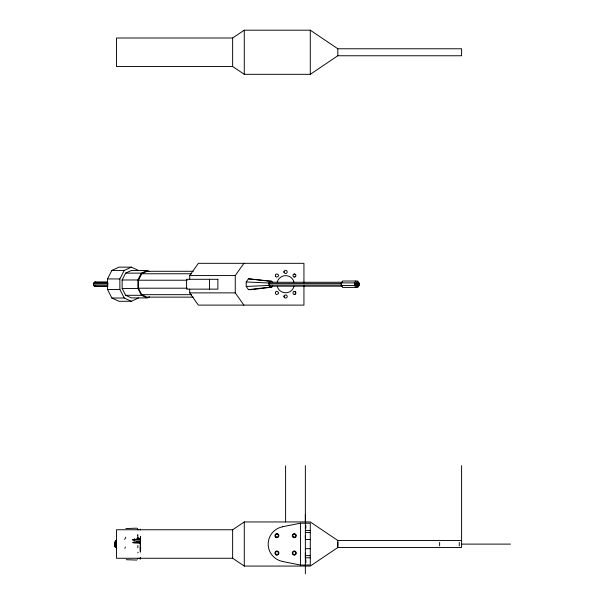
<?xml version="1.0" encoding="UTF-8"?>
<svg xmlns="http://www.w3.org/2000/svg" width="604" height="604" viewBox="0 0 604 604"><rect width="100%" height="100%" fill="white"/><g stroke="black" fill="none" stroke-linecap="round" stroke-linejoin="round"><path stroke-width="0.91" d="M114.624 545.586L114.624 546.59L114.624 543.706M114.624 544.295C114.632 549.044 114.632 538.798 114.632 542.921M115.16 546.182L115.379 542.241M115.379 545.382L115.394 547.609L115.568 545.646M116.504 544.544L116.504 546.854M116.504 548.017L116.504 541.38M116.504 540.806L116.504 540.029L116.504 541.697M140.211 549.376L140.211 547.058M140.407 539.161L140.407 537.152M305.36 573.8L305.36 565.321M305.367 555.227L305.367 552.992M305.367 538.149L305.367 535.544M305.36 521.969L305.36 514.434M459.282 542.43L459.282 545.873M114.632 543.57L114.632 545.352M115.379 541.199L115.379 540.716M116.255 542.377L116.247 547.685L116.247 546.771M137.818 537.998L138.135 537.522L137.765 538.662L137.825 534.729L137.569 535.069M115.379 546.137L115.19 541.931M115.394 546.869L115.394 547.609L115.56 546.024M137.848 547.737L137.855 545.51M140.392 539.002L140.4 537.651M115.19 542.098C115.198 541.056 115.183 547.216 115.19 546.152M116.255 541.176L116.255 540.716M140.219 559.327L140.46 557.99M337.81 546.167L337.817 542.128M140.385 558.383L140.4 557.613M439.614 545.812L439.636 542.377M116.255 540.595L116.497 547.466L116.504 543.109M140.302 544.438L140.415 552.207M140.219 558.149L140.241 557.764L140.339 558.141M140.241 551.414L140.4 548.742M137.855 529.957L137.946 529.278L137.327 529.104M140.589 538.172L140.581 536.261M284.106 271.339C283.382 273.068 286.017 274.375 286.96 272.759A1.601 1.601 0 0 0 286.96 271.083C286.024 269.467 283.367 270.781 284.106 272.495M284.106 295.93C283.382 297.651 286.017 298.957 286.96 297.349A1.601 1.601 0 0 0 286.96 295.666C286.024 294.05 283.367 295.371 284.106 297.085M133.71 542.4L140.219 542.301L140.392 541.818M124.711 539.5L125.745 537.115M277.251 282.098C278.331 277.364 283.82 274.397 288.38 276.073A8.441 8.441 0 0 1 291.928 278.384A8.743 8.743 0 0 1 293.944 282.098M124.862 548.356L125.368 546.998M137.81 552.924L138.135 552.169M107.806 286.462L94.994 286.462L93.492 284.907L94.065 282.393L94.994 281.962L107.806 281.962M138.437 298.021L131.34 301.275L118.965 301.275L111.883 298.021L107.497 289.49L107.497 278.942L111.883 270.411L118.965 267.149L131.34 267.149L138.437 270.411M131.34 301.275L124.25 298.021L119.871 289.49L119.871 278.942L124.25 270.411L131.34 267.149M193.204 297.138L147.119 297.138L141.751 294.669L138.429 288.206L138.429 280.218L141.751 273.755L147.119 271.287L193.204 271.287M149.565 296.798L147.119 297.915L131.34 297.915L125.655 295.296L122.129 288.448L122.129 279.977L125.655 273.129L131.34 270.509L147.119 270.509L149.565 271.634M147.119 297.915L141.434 295.296L137.908 288.448L137.908 279.977L141.434 273.129L147.119 270.509M358.119 285.564L358.844 284.461L358.119 285.564L357.326 285.564L356.76 284.771L357.326 282.861L358.119 282.861L358.844 283.971L358.119 282.861M140.211 529.066L140.415 529.957M140.211 542.777L132.699 542.679C132.85 540.942 146.311 542.611 136.98 542.037M358.595 284.801L358.006 284.461L358.595 283.623M189.716 279.199L189.716 275.56L198.361 263.314L303.94 263.314L303.94 282.823M243.91 305.111L235.258 292.872L235.258 275.56L243.91 263.314M272.578 286.009L271.762 287.164L251.626 289.626L248.448 289.626L246.213 286.455L246.213 281.97L248.448 278.806L271.762 281.26L272.578 282.415M271.762 287.164L270.033 287.164L268.81 285.435L268.81 282.989L270.033 281.26L271.762 281.26M132.774 539.968L140.211 539.161L132.525 539.553L132.774 539.968L140.211 540.112L140.46 541.992M341.313 282.891L342.634 281.019L357.719 281.019L359.04 282.891L359.04 285.541L357.719 287.413L342.634 287.413L341.313 285.541L341.313 282.891L354.525 282.891L355.847 281.019M342.294 286.183L270.32 286.183L269.505 285.028L269.505 283.397L270.32 282.249L342.294 282.249M137.327 559.198L137.999 558.413M295.643 276.36C292.14 279.599 292.132 271.438 295.643 274.677A1.601 1.601 0 0 1 295.643 276.36L294.729 277.055M295.643 293.748C292.132 296.987 292.14 288.825 295.643 292.064A1.601 1.601 0 0 1 295.643 293.748L294.729 294.442M357.326 285.564L358.248 284.801M355.575 283.223L356.783 282.227L357.719 282.227L358.935 283.223L358.935 285.209L357.719 286.198L356.783 286.198L355.575 285.209L355.575 283.223L356.503 283.223L357.719 282.227M356.783 286.198L358.006 285.209L358.935 285.209M310.282 74.322L337.817 55.757L461.592 55.757L461.592 48.773L337.817 48.773L310.282 30.2L244.28 30.2L232.638 38.007L116.504 38.007L116.504 66.516L232.638 66.516L244.28 74.322L310.282 74.322L310.282 30.2M461.592 465.631L461.592 547.503L337.817 547.503L310.282 566.069L244.28 566.069L232.638 558.262L116.504 558.262L116.504 529.753L232.638 529.753L244.28 521.947L310.282 521.947L337.817 540.52L461.592 540.52M94.994 286.462L95.93 286.032M358.006 284.461L356.76 284.771M125.874 528.583L136.746 528.16M282.687 526.696L300.445 523.215L310.282 523.215L310.282 565.019L300.445 565.019L282.687 561.531M248.448 289.626L270.033 287.164M246.213 286.455L268.81 285.435M111.883 270.411L124.25 270.411M125.655 273.129L141.434 273.129M141.751 273.755L191.596 273.755M189.716 275.56L235.258 275.56M107.497 278.942L119.871 278.942M122.129 279.977L137.908 279.977M138.429 280.218L187.331 280.218M94.065 282.393L107.822 282.393M358.935 283.223L358.006 283.223L356.783 282.227M269.505 283.397L341.252 283.397M93.492 283.518L108.131 283.518M93.492 284.907L108.131 284.907M269.505 285.028L341.252 285.028M355.575 285.209L356.503 285.209L357.719 286.198M341.313 285.541L354.525 285.541L355.847 287.413M94.065 286.032L107.822 286.032M138.429 288.206L187.331 288.206M122.129 288.448L137.908 288.448M107.497 289.49L119.871 289.49M189.716 289.225L189.716 292.872L235.258 292.872M141.751 294.669L191.596 294.669M125.655 295.296L141.434 295.296M111.883 298.021L124.25 298.021M305.367 530.425L310.282 530.425M305.367 532.577L310.282 532.577M305.367 539.531L310.282 539.531M461.592 544.113L510.508 544.113M305.367 548.704L310.282 548.704M310.282 555.65L305.367 555.65L305.367 557.809L310.282 557.809M137.131 541.622L140.188 541.66M133.703 542.807L140.37 542.988L140.407 550.863M126.206 559.697L136.678 560.067M246.213 281.97L268.81 282.989M248.448 278.806L270.033 281.26M356.76 283.654L358.006 283.971M94.994 281.962L95.93 282.393M294.729 273.982L295.643 274.677M294.729 291.37L295.643 292.064M358.248 283.623L357.326 282.861M189.716 292.872L198.361 305.111L303.94 305.111L303.94 285.609M137.334 528.749L137.833 529.519M140.581 540.421L140.747 540.814M277.251 286.326C278.331 291.068 283.82 294.027 288.38 292.351A8.441 8.441 0 0 0 291.928 290.041A8.743 8.743 0 0 0 293.944 286.326M275.416 276.096L275.416 274.941A1.601 1.601 0 0 1 276.753 273.929L278.255 274.677A1.601 1.601 0 0 1 278.255 276.36L276.753 277.115A1.601 1.601 0 0 1 275.409 276.096M140.596 546.794L140.732 548.402M115.568 544.378L115.56 540.746M134.511 538.67L134.556 540.278M116.497 540.693L116.255 541.78M139.864 541.811L139.871 543.653M114.632 543.955L114.624 542.445L114.624 543.487M358.67 283.654L358.67 284.771M356.503 283.223L356.503 285.209M354.525 282.891L354.525 285.541M337.817 48.773L337.817 55.757M337.817 540.52L337.817 547.503M305.858 525.571L305.858 528.236M305.858 559.999L305.858 562.656M305.367 465.631L305.367 521.69M305.367 523.215L305.367 565.019M300.445 523.215L300.445 565.019M294.284 533.679L294.284 534.147M294.284 537.19L294.284 537.658M294.284 551.059L294.284 551.535M294.284 554.57L294.284 555.046M285.594 465.873L285.594 521.939M276.904 533.679L276.904 534.147M276.904 537.19L276.904 537.658M276.904 551.059L276.904 551.535M276.904 554.57L276.904 555.046M244.28 30.2L244.28 74.322M244.28 521.947L244.28 566.069M232.638 38.007L232.638 66.516M232.638 529.753L232.638 558.262M209.528 279.297L209.528 289.135M282.702 561.456A17.614 17.614 0 0 1 282.702 526.779M461.592 543.993C461.569 545.941 461.562 542.724 461.592 543.993M275.416 292.328L275.416 293.484A1.601 1.601 0 0 0 276.753 294.495L278.255 293.748A1.601 1.601 0 0 0 278.255 292.064L276.753 291.317A1.601 1.601 0 0 0 275.409 292.336M138.188 538.979L136.723 538.995L140.203 538.979L138.188 538.979M217.878 279.297L186.576 279.297L186.576 289.135L217.878 289.135L217.878 279.297M293.491 536.941A1.502 1.502 0 0 0 295.786 535.725A1.502 1.502 0 0 0 293.582 534.344A1.502 1.502 0 0 0 293.491 536.941M293.227 537.356A1.993 1.993 0 0 0 296.277 535.74A1.993 1.993 0 0 0 293.355 533.906A1.993 1.993 0 0 0 293.227 537.356M293.491 554.329A1.502 1.502 0 0 0 295.786 553.113A1.502 1.502 0 0 0 293.582 551.731A1.502 1.502 0 0 0 293.491 554.329M293.227 554.744A1.993 1.993 0 0 0 296.277 553.128A1.993 1.993 0 0 0 293.355 551.293A1.993 1.993 0 0 0 293.227 554.744M276.103 554.329A1.502 1.502 0 0 0 278.399 553.113A1.502 1.502 0 0 0 276.202 551.731A1.502 1.502 0 0 0 276.103 554.329M275.839 554.744A1.993 1.993 0 0 0 278.889 553.128A1.993 1.993 0 0 0 275.968 551.293A1.993 1.993 0 0 0 275.839 554.744M276.103 536.941A1.502 1.502 0 0 0 278.399 535.725A1.502 1.502 0 0 0 276.202 534.344A1.502 1.502 0 0 0 276.103 536.941M275.839 537.356A1.993 1.993 0 0 0 278.889 535.74A1.993 1.993 0 0 0 275.968 533.906A1.993 1.993 0 0 0 275.839 537.356"/></g></svg>
